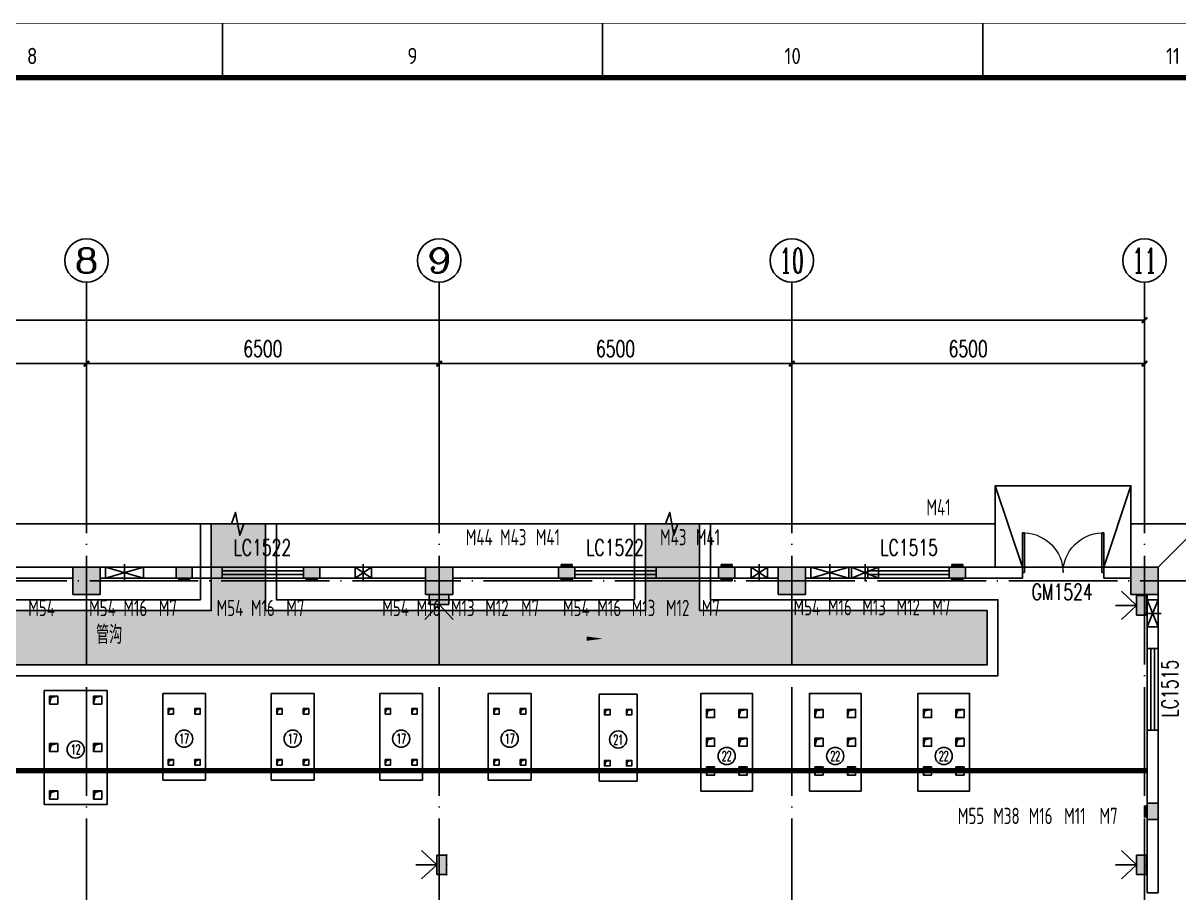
# Model space of a CAD drawing. Extents: x 93518 to 937116, y -359949 to 58022.
# Drawn here: x 737186 to 758489, y -79194 to -63170 of the extents above; entities that cross this region are included whole.
import ezdxf
from ezdxf.enums import TextEntityAlignment as Align

# ---------------------------------------------------------------- set-up
doc = ezdxf.new("R2010")
doc.units = 0
doc.header["$LTSCALE"] = 1000
doc.header["$MEASUREMENT"] = 0
doc.linetypes.add('DIVIDE', pattern=[1.25, 0.5, -0.25, 0, -0.25, 0, -0.25])
doc.linetypes.add('DOTE', pattern=[2.42, 2, -0.2, 0.02, -0.2])
doc.layers.get('0').update_dxf_attribs({"color": 8, "linetype": 'CONTINUOUS'})
doc.layers.get('Defpoints').update_dxf_attribs({"color": 8, "linetype": 'CONTINUOUS'})
for name, color, linetype in [('-人员定位', 6, 'CONTINUOUS'), ('AXIS', 8, 'CONTINUOUS'), ('AXIS_TEXT', 8, 'CONTINUOUS'), ('COLUMN', 8, 'CONTINUOUS'), ('C承台', 8, 'CONTINUOUS'), ('DIM_SYMB', 8, 'CONTINUOUS'), ('DOTE', 8, 'DOTE'), ('D洞口', 8, 'CONTINUOUS'), ('G沟道', 8, 'CONTINUOUS'), ('PUB_HATCH', 8, 'CONTINUOUS'), ('PUB_TEXT', 8, 'CONTINUOUS'), ('STAIR', 8, 'CONTINUOUS'), ('WALL', 8, 'CONTINUOUS'), ('WINDOW', 8, 'CONTINUOUS'), ('WINDOW_TEXT', 8, 'CONTINUOUS'), ('排水', 8, 'CONTINUOUS'), ('设备', 8, 'CONTINUOUS'), ('设备层', 8, 'CONTINUOUS')]:
    doc.layers.add(name, color=color, linetype=linetype)
doc.styles.add('_TCH_AXIS', font='complex.shx', dxfattribs={"bigfont": 'GBCBIG.shx'})
doc.styles.add('_TCH_DIM_T3', font='simplex.shx', dxfattribs={"width": 0.705882, "bigfont": 'gbcbig.shx'})
doc.styles.add('_TCH_WINDOW', font='simplex.shx', dxfattribs={"bigfont": 'gbcbig.shx'})
doc.styles.add('COMPLEX', font='geditxt.shx', dxfattribs={"bigfont": 'hztxt1.shx'})
doc.styles.get("Standard").update_dxf_attribs({"font": 'GBENOR', "bigfont": 'GBCBIG'})
doc.styles.add('TSSD_Rein', font='Tssdeng.shx', dxfattribs={"width": 0.7, "bigfont": 'tssdchn.shx'})
doc.dimstyles.new('_TCH_ARCH&&100', dxfattribs={"dimtxt": 297.5, "dimasz": 100, "dimexe": 250, "dimexo": 300, "dimgap": 126.25, "dimtad": 1, "dimdec": 0, "dimzin": 0, "dimdsep": 46, "dimtxsty": '_TCH_DIM_T3', "dimblk": 'ARCHTICK', "dimcen": 0.09, "dimclrt": 7, "dimazin": 2, "dimtfac": 1, "dimtdec": 0, "dimtix": 1, "dimtmove": 2, "dimatfit": 3, "dimfxl": 0, "dimtolj": 1, "dimtzin": 0, "dimarcsym": 0})

# ---------------------------------------------------------------- blocks, each defined once
blk = doc.blocks.new('GEDI_WK_A1')
at = {"color": 3}
for p, q in [((560.67, 584), (560.67, 594)), ((630.75, 584), (630.75, 594)), ((700.83, 584), (700.83, 594))]:
    blk.add_line(p, q, dxfattribs=at)
for points, const_width in [([(0, 0), (841, 0), (841, 594), (0, 594)], 0.1), ([(25, 10), (831, 10), (831, 584), (25, 584)], 1)]:
    blk.add_lwpolyline(points, close=True, dxfattribs=dict(at, const_width=const_width))
for s, p in [('8', (525.62, 588)), ('9', (595.71, 588)), ('10', (665.79, 588)), ('11', (735.88, 588))]:
    blk.add_text(s, height=3, dxfattribs=at).set_placement(p, align=Align.MIDDLE)
blk = doc.blocks.new('A$C04BF5457')
h = blk.add_hatch()
h.set_pattern_fill('DOTS', color=8, scale=50, style=0)
h.set_pattern_definition([(0, (-247127.87, -30582.82), (39.6875, 79.375), [0, -79.375])])
h.paths.add_polyline_path([(-28350, 34050), (-28350, 32450), (-17400, 32450), (-17400, 31250), (-30550, 31250), (-30550, 34050)])
h.paths.add_polyline_path([(12900, 34050), (12900, 32450), (5900, 32450), (5900, 34050), (4900, 34050), (4900, 32450), (-8450, 32450), (-8450, 34050), (-9450, 34050), (-9450, 31450), (19200, 31450), (19200, 32450), (13900, 32450), (13900, 34050)])
at = {"layer": 'DIM_SYMB'}
for points in [[(4457, 34050), (5272, 34050), (5349, 34260), (5423, 33840), (5497, 34050), (6217, 34050)], [(12457, 34050), (13272, 34050), (13349, 34260), (13423, 33840), (13497, 34050), (14217, 34050)]]:
    blk.add_lwpolyline(points, dxfattribs=at)
at = {"layer": 'G沟道', "color": 8}
for points in [[(-9650, 34050), (-9650, 31250), (19400, 31250), (19400, 32650), (14100, 32650), (14100, 34050)], [(4700, 34050), (4700, 32650), (-8250, 32650), (-8250, 34050)], [(12700, 34050), (12700, 32650), (6100, 32650), (6100, 34050)]]:
    blk.add_lwpolyline(points, dxfattribs=at)
at = {"layer": 'G沟道'}
blk.add_lwpolyline([(12900, 34050), (12900, 32450), (5900, 32450), (5900, 34050), (4900, 34050), (4900, 32450), (-8450, 32450), (-8450, 34050), (-9450, 34050), (-9450, 31450), (19200, 31450), (19200, 32450), (13900, 32450), (13900, 34050), (12900, 34050)], dxfattribs=at)
blk = doc.blocks.new('A$C049D5CE3')
at = {"layer": 'D洞口'}
for points in [[(100, 1505), (250, 1505), (128, 1477), (100, 1355)], [(700, 1505), (850, 1505), (728, 1477), (700, 1355)], [(2100, 1505), (2250, 1505), (2128, 1477), (2100, 1355)], [(2700, 1505), (2850, 1505), (2728, 1477), (2700, 1355)], [(4100, 1505), (4250, 1505), (4128, 1477), (4100, 1355)], [(4700, 1505), (4850, 1505), (4728, 1477), (4700, 1355)], [(100, 975), (250, 975), (128, 947), (100, 825)], [(700, 975), (850, 975), (728, 947), (700, 825)], [(2100, 975), (2250, 975), (2128, 947), (2100, 825)], [(2700, 975), (2850, 975), (2728, 947), (2700, 825)], [(4100, 975), (4250, 975), (4128, 947), (4100, 825)], [(4700, 975), (4850, 975), (4728, 947), (4700, 825)], [(100, 445), (250, 445), (128, 417), (100, 295)], [(700, 445), (850, 445), (728, 417), (700, 295)], [(2100, 445), (2250, 445), (2128, 417), (2100, 295)], [(2700, 445), (2850, 445), (2728, 417), (2700, 295)], [(4100, 445), (4250, 445), (4128, 417), (4100, 295)], [(4700, 445), (4850, 445), (4728, 417), (4700, 295)]]:
    blk.add_hatch(color=8, dxfattribs=at).paths.add_polyline_path(points)
at = {"layer": 'C承台', "color": 8}
for points in [[(0, 0), (950, 0), (950, 1800), (0, 1800)], [(2000, 0), (2950, 0), (2950, 1800), (2000, 1800)], [(4000, 0), (4950, 0), (4950, 1800), (4000, 1800)]]:
    blk.add_lwpolyline(points, close=True, dxfattribs=at)
at = {"layer": 'D洞口', "color": 8}
for points in [[(100, 1355), (250, 1355), (250, 1505), (100, 1505)], [(100, 1505), (250, 1505), (128, 1477), (100, 1355)], [(700, 1355), (850, 1355), (850, 1505), (700, 1505)], [(700, 1505), (850, 1505), (728, 1477), (700, 1355)], [(2100, 1355), (2250, 1355), (2250, 1505), (2100, 1505)], [(2100, 1505), (2250, 1505), (2128, 1477), (2100, 1355)], [(2700, 1355), (2850, 1355), (2850, 1505), (2700, 1505)], [(2700, 1505), (2850, 1505), (2728, 1477), (2700, 1355)], [(4100, 1355), (4250, 1355), (4250, 1505), (4100, 1505)], [(4100, 1505), (4250, 1505), (4128, 1477), (4100, 1355)], [(4700, 1355), (4850, 1355), (4850, 1505), (4700, 1505)], [(4700, 1505), (4850, 1505), (4728, 1477), (4700, 1355)], [(100, 825), (250, 825), (250, 975), (100, 975)], [(100, 975), (250, 975), (128, 947), (100, 825)], [(700, 825), (850, 825), (850, 975), (700, 975)], [(700, 975), (850, 975), (728, 947), (700, 825)], [(2100, 825), (2250, 825), (2250, 975), (2100, 975)], [(2100, 975), (2250, 975), (2128, 947), (2100, 825)], [(2700, 825), (2850, 825), (2850, 975), (2700, 975)], [(2700, 975), (2850, 975), (2728, 947), (2700, 825)], [(4100, 825), (4250, 825), (4250, 975), (4100, 975)], [(4100, 975), (4250, 975), (4128, 947), (4100, 825)], [(4700, 825), (4850, 825), (4850, 975), (4700, 975)], [(4700, 975), (4850, 975), (4728, 947), (4700, 825)], [(100, 295), (250, 295), (250, 445), (100, 445)], [(100, 445), (250, 445), (128, 417), (100, 295)], [(700, 295), (850, 295), (850, 445), (700, 445)], [(700, 445), (850, 445), (728, 417), (700, 295)], [(2100, 295), (2250, 295), (2250, 445), (2100, 445)], [(2100, 445), (2250, 445), (2128, 417), (2100, 295)], [(2700, 295), (2850, 295), (2850, 445), (2700, 445)], [(2700, 445), (2850, 445), (2728, 417), (2700, 295)], [(4100, 295), (4250, 295), (4250, 445), (4100, 445)], [(4100, 445), (4250, 445), (4128, 417), (4100, 295)], [(4700, 295), (4850, 295), (4850, 445), (4700, 445)], [(4700, 445), (4850, 445), (4728, 417), (4700, 295)]]:
    blk.add_lwpolyline(points, close=True, dxfattribs=at)
at = {"layer": 'PUB_TEXT', "color": 8}
for centre in [(475, 646), (2475, 646), (4475, 646)]:
    blk.add_circle(centre, 158, dxfattribs=at)
at = {"layer": 'PUB_TEXT', "color": 8, "style": '_TCH_AXIS', "width": 0.617647}
for p, p2 in [((386, 557), (564, 557)), ((2386, 557), (2564, 557)), ((4386, 557), (4564, 557))]:
    blk.add_text('22', height=178.2, dxfattribs=at).set_placement(p, p2, align=Align.FIT)
blk = doc.blocks.new('A$C0C59512B')
at = {"layer": 'D洞口'}
for points in [[(100, 1320), (200, 1320), (120, 1300), (100, 1220)], [(590, 1320), (690, 1320), (610, 1300), (590, 1220)], [(2100, 1320), (2200, 1320), (2120, 1300), (2100, 1220)], [(2590, 1320), (2690, 1320), (2610, 1300), (2590, 1220)], [(4100, 1320), (4200, 1320), (4120, 1300), (4100, 1220)], [(4590, 1320), (4690, 1320), (4610, 1300), (4590, 1220)], [(6100, 1320), (6200, 1320), (6120, 1300), (6100, 1220)], [(6590, 1320), (6690, 1320), (6610, 1300), (6590, 1220)], [(100, 380), (200, 380), (120, 360), (100, 280)], [(590, 380), (690, 380), (610, 360), (590, 280)], [(2100, 380), (2200, 380), (2120, 360), (2100, 280)], [(2590, 380), (2690, 380), (2610, 360), (2590, 280)], [(4100, 380), (4200, 380), (4120, 360), (4100, 280)], [(4590, 380), (4690, 380), (4610, 360), (4590, 280)], [(6100, 380), (6200, 380), (6120, 360), (6100, 280)], [(6590, 380), (6690, 380), (6610, 360), (6590, 280)]]:
    blk.add_hatch(color=8, dxfattribs=at).paths.add_polyline_path(points)
at = {"layer": 'C承台', "color": 8}
for p, q in [((0, 0), (0, 1600)), ((0, 1600), (790, 1600)), ((790, 0), (790, 1600)), ((2000, 0), (2000, 1600)), ((2000, 1600), (2790, 1600)), ((2790, 0), (2790, 1600)), ((4000, 0), (4000, 1600)), ((4000, 1600), (4790, 1600)), ((4790, 0), (4790, 1600)), ((6000, 0), (6000, 1600)), ((6000, 1600), (6790, 1600)), ((6790, 0), (6790, 1600)), ((2000, 0), (2790, 0)), ((4000, 0), (4790, 0)), ((6000, 0), (6790, 0)), ((0, 0), (790, 0))]:
    blk.add_line(p, q, dxfattribs=at)
at = {"layer": 'D洞口', "color": 8}
for points in [[(100, 1220), (200, 1220), (200, 1320), (100, 1320)], [(100, 1320), (200, 1320), (120, 1300), (100, 1220)], [(590, 1220), (690, 1220), (690, 1320), (590, 1320)], [(590, 1320), (690, 1320), (610, 1300), (590, 1220)], [(2100, 1220), (2200, 1220), (2200, 1320), (2100, 1320)], [(2100, 1320), (2200, 1320), (2120, 1300), (2100, 1220)], [(2590, 1220), (2690, 1220), (2690, 1320), (2590, 1320)], [(2590, 1320), (2690, 1320), (2610, 1300), (2590, 1220)], [(4100, 1220), (4200, 1220), (4200, 1320), (4100, 1320)], [(4100, 1320), (4200, 1320), (4120, 1300), (4100, 1220)], [(4590, 1220), (4690, 1220), (4690, 1320), (4590, 1320)], [(4590, 1320), (4690, 1320), (4610, 1300), (4590, 1220)], [(6100, 1220), (6200, 1220), (6200, 1320), (6100, 1320)], [(6100, 1320), (6200, 1320), (6120, 1300), (6100, 1220)], [(6590, 1220), (6690, 1220), (6690, 1320), (6590, 1320)], [(6590, 1320), (6690, 1320), (6610, 1300), (6590, 1220)], [(100, 280), (200, 280), (200, 380), (100, 380)], [(100, 380), (200, 380), (120, 360), (100, 280)], [(590, 280), (690, 280), (690, 380), (590, 380)], [(590, 380), (690, 380), (610, 360), (590, 280)], [(2100, 280), (2200, 280), (2200, 380), (2100, 380)], [(2100, 380), (2200, 380), (2120, 360), (2100, 280)], [(2590, 280), (2690, 280), (2690, 380), (2590, 380)], [(2590, 380), (2690, 380), (2610, 360), (2590, 280)], [(4100, 280), (4200, 280), (4200, 380), (4100, 380)], [(4100, 380), (4200, 380), (4120, 360), (4100, 280)], [(4590, 280), (4690, 280), (4690, 380), (4590, 380)], [(4590, 380), (4690, 380), (4610, 360), (4590, 280)], [(6100, 280), (6200, 280), (6200, 380), (6100, 380)], [(6100, 380), (6200, 380), (6120, 360), (6100, 280)], [(6590, 280), (6690, 280), (6690, 380), (6590, 380)], [(6590, 380), (6690, 380), (6610, 360), (6590, 280)]]:
    blk.add_lwpolyline(points, close=True, dxfattribs=at)
at = {"layer": 'PUB_TEXT', "color": 8}
for centre in [(395, 765), (2395, 765), (4395, 765), (6395, 765)]:
    blk.add_circle(centre, 158, dxfattribs=at)
at = {"layer": 'PUB_TEXT', "color": 8, "style": '_TCH_AXIS', "width": 0.724138}
for p, p2 in [((306, 676), (484, 676)), ((2306, 676), (2484, 676)), ((4306, 676), (4484, 676)), ((6306, 676), (6484, 676))]:
    blk.add_text('17', height=178.2, dxfattribs=at).set_placement(p, p2, align=Align.FIT)
blk = doc.blocks.new('A$C78382CE9')
at = {"layer": 'D洞口'}
for points in [[(100, 1320), (200, 1320), (120, 1300), (100, 1220)], [(500, 1320), (600, 1320), (520, 1300), (500, 1220)], [(100, 380), (200, 380), (120, 360), (100, 280)], [(500, 380), (600, 380), (520, 360), (500, 280)]]:
    blk.add_hatch(color=8, dxfattribs=at).paths.add_polyline_path(points)
at = {"layer": 'C承台', "color": 8}
for p, q in [((0, 0), (0, 1600)), ((0, 1600), (700, 1600)), ((700, 0), (700, 1600)), ((0, 0), (700, 0))]:
    blk.add_line(p, q, dxfattribs=at)
at = {"layer": 'D洞口', "color": 8}
for points in [[(100, 1220), (200, 1220), (200, 1320), (100, 1320)], [(100, 1320), (200, 1320), (120, 1300), (100, 1220)], [(500, 1220), (600, 1220), (600, 1320), (500, 1320)], [(500, 1320), (600, 1320), (520, 1300), (500, 1220)], [(100, 280), (200, 280), (200, 380), (100, 380)], [(100, 380), (200, 380), (120, 360), (100, 280)], [(500, 280), (600, 280), (600, 380), (500, 380)], [(500, 380), (600, 380), (520, 360), (500, 280)]]:
    blk.add_lwpolyline(points, close=True, dxfattribs=at)
at = {"layer": 'PUB_TEXT', "color": 8}
blk.add_circle((350, 765), 158, dxfattribs=at)
at = {"layer": 'PUB_TEXT', "color": 8, "style": '_TCH_AXIS', "width": 0.724138}
blk.add_text('21', height=178.2, dxfattribs=at).set_placement((261, 676), (439, 676), align=Align.FIT)
blk = doc.blocks.new('A$C5CA91DF6')
at = {"layer": 'D洞口'}
for points in [[(100, 2000), (250, 2000), (128, 1972), (100, 1850)], [(910, 2000), (1060, 2000), (938, 1972), (910, 1850)], [(2100, 2000), (2250, 2000), (2128, 1972), (2100, 1850)], [(2910, 2000), (3060, 2000), (2938, 1972), (2910, 1850)], [(4100, 2000), (4250, 2000), (4128, 1972), (4100, 1850)], [(4910, 2000), (5060, 2000), (4938, 1972), (4910, 1850)], [(6100, 2000), (6250, 2000), (6128, 1972), (6100, 1850)], [(6910, 2000), (7060, 2000), (6938, 1972), (6910, 1850)], [(100, 1125), (250, 1125), (128, 1097), (100, 975)], [(910, 1125), (1060, 1125), (938, 1097), (910, 975)], [(2100, 1125), (2250, 1125), (2128, 1097), (2100, 975)], [(2910, 1125), (3060, 1125), (2938, 1097), (2910, 975)], [(4100, 1125), (4250, 1125), (4128, 1097), (4100, 975)], [(4910, 1125), (5060, 1125), (4938, 1097), (4910, 975)], [(6100, 1125), (6250, 1125), (6128, 1097), (6100, 975)], [(6910, 1125), (7060, 1125), (6938, 1097), (6910, 975)], [(100, 250), (250, 250), (128, 222), (100, 100)], [(910, 250), (1060, 250), (938, 222), (910, 100)], [(2100, 250), (2250, 250), (2128, 222), (2100, 100)], [(2910, 250), (3060, 250), (2938, 222), (2910, 100)], [(4100, 250), (4250, 250), (4128, 222), (4100, 100)], [(4910, 250), (5060, 250), (4938, 222), (4910, 100)], [(6100, 250), (6250, 250), (6128, 222), (6100, 100)], [(6910, 250), (7060, 250), (6938, 222), (6910, 100)]]:
    blk.add_hatch(color=8, dxfattribs=at).paths.add_polyline_path(points)
at = {"layer": 'C承台', "color": 8}
for points in [[(0, 0), (1160, 0), (1160, 2100), (0, 2100)], [(2000, 0), (3160, 0), (3160, 2100), (2000, 2100)], [(4000, 0), (5160, 0), (5160, 2100), (4000, 2100)], [(6000, 0), (7160, 0), (7160, 2100), (6000, 2100)]]:
    blk.add_lwpolyline(points, close=True, dxfattribs=at)
at = {"layer": 'D洞口', "color": 8}
for points in [[(100, 1850), (250, 1850), (250, 2000), (100, 2000)], [(100, 2000), (250, 2000), (128, 1972), (100, 1850)], [(910, 1850), (1060, 1850), (1060, 2000), (910, 2000)], [(910, 2000), (1060, 2000), (938, 1972), (910, 1850)], [(2100, 1850), (2250, 1850), (2250, 2000), (2100, 2000)], [(2100, 2000), (2250, 2000), (2128, 1972), (2100, 1850)], [(2910, 1850), (3060, 1850), (3060, 2000), (2910, 2000)], [(2910, 2000), (3060, 2000), (2938, 1972), (2910, 1850)], [(4100, 1850), (4250, 1850), (4250, 2000), (4100, 2000)], [(4100, 2000), (4250, 2000), (4128, 1972), (4100, 1850)], [(4910, 1850), (5060, 1850), (5060, 2000), (4910, 2000)], [(4910, 2000), (5060, 2000), (4938, 1972), (4910, 1850)], [(6100, 1850), (6250, 1850), (6250, 2000), (6100, 2000)], [(6100, 2000), (6250, 2000), (6128, 1972), (6100, 1850)], [(6910, 1850), (7060, 1850), (7060, 2000), (6910, 2000)], [(6910, 2000), (7060, 2000), (6938, 1972), (6910, 1850)], [(100, 975), (250, 975), (250, 1125), (100, 1125)], [(100, 1125), (250, 1125), (128, 1097), (100, 975)], [(910, 975), (1060, 975), (1060, 1125), (910, 1125)], [(910, 1125), (1060, 1125), (938, 1097), (910, 975)], [(2100, 975), (2250, 975), (2250, 1125), (2100, 1125)], [(2100, 1125), (2250, 1125), (2128, 1097), (2100, 975)], [(2910, 975), (3060, 975), (3060, 1125), (2910, 1125)], [(2910, 1125), (3060, 1125), (2938, 1097), (2910, 975)], [(4100, 975), (4250, 975), (4250, 1125), (4100, 1125)], [(4100, 1125), (4250, 1125), (4128, 1097), (4100, 975)], [(4910, 975), (5060, 975), (5060, 1125), (4910, 1125)], [(4910, 1125), (5060, 1125), (4938, 1097), (4910, 975)], [(6100, 975), (6250, 975), (6250, 1125), (6100, 1125)], [(6100, 1125), (6250, 1125), (6128, 1097), (6100, 975)], [(6910, 975), (7060, 975), (7060, 1125), (6910, 1125)], [(6910, 1125), (7060, 1125), (6938, 1097), (6910, 975)], [(100, 100), (250, 100), (250, 250), (100, 250)], [(100, 250), (250, 250), (128, 222), (100, 100)], [(910, 100), (1060, 100), (1060, 250), (910, 250)], [(910, 250), (1060, 250), (938, 222), (910, 100)], [(2100, 100), (2250, 100), (2250, 250), (2100, 250)], [(2100, 250), (2250, 250), (2128, 222), (2100, 100)], [(2910, 100), (3060, 100), (3060, 250), (2910, 250)], [(2910, 250), (3060, 250), (2938, 222), (2910, 100)], [(4100, 100), (4250, 100), (4250, 250), (4100, 250)], [(4100, 250), (4250, 250), (4128, 222), (4100, 100)], [(4910, 100), (5060, 100), (5060, 250), (4910, 250)], [(4910, 250), (5060, 250), (4938, 222), (4910, 100)], [(6100, 100), (6250, 100), (6250, 250), (6100, 250)], [(6100, 250), (6250, 250), (6128, 222), (6100, 100)], [(6910, 100), (7060, 100), (7060, 250), (6910, 250)], [(6910, 250), (7060, 250), (6938, 222), (6910, 100)]]:
    blk.add_lwpolyline(points, close=True, dxfattribs=at)
at = {"layer": 'PUB_TEXT', "color": 8}
for centre in [(580, 1015), (2580, 1015), (4580, 1015), (6580, 1015)]:
    blk.add_circle(centre, 158, dxfattribs=at)
at = {"layer": 'PUB_TEXT', "color": 8, "style": '_TCH_AXIS', "width": 0.724138}
for p, p2 in [((491, 926), (669, 926)), ((2491, 926), (2669, 926)), ((4491, 926), (4669, 926)), ((6491, 926), (6669, 926))]:
    blk.add_text('12', height=178.2, dxfattribs=at).set_placement(p, p2, align=Align.FIT)
blk = doc.blocks.new('_ArchTick')
at = {"color": 0, "linetype": 'ByBlock', "const_width": 0.4}
blk.add_lwpolyline([(-0.5, -0.5), (0.5, 0.5)], dxfattribs=at)
blk = doc.blocks.new('*D817')
at = {"layer": 'AXIS', "color": 0, "lineweight": -2, "transparency": 16777216}
for p, q in [((731855, -72144), (731855, -69194)), ((738355, -72144), (738355, -69194)), ((731855, -69444), (738355, -69444))]:
    blk.add_line(p, q, dxfattribs=at)
at = {"layer": 'Defpoints', "color": 0, "transparency": 16777216}
for p in [(738355, -69444), (731855, -72444), (738355, -72444)]:
    blk.add_point(p, dxfattribs=at)
at = {"layer": 'AXIS', "color": 0, "lineweight": -2, "transparency": 16777216, "xscale": 100, "yscale": 100, "zscale": 100, "rotation": 180}
blk.add_blockref('_ArchTick', (731855, -69444), dxfattribs=at)
at = {"layer": 'AXIS', "color": 0, "lineweight": -2, "transparency": 16777216, "xscale": 100, "yscale": 100, "zscale": 100}
blk.add_blockref('_ArchTick', (738355, -69444), dxfattribs=at)
at = {"layer": 'AXIS', "color": 7, "transparency": 16777216, "insert": (735105, -69169), "char_height": 297.5, "attachment_point": 5, "style": '_TCH_DIM_T3'}
blk.add_mtext('\\A1;6500', dxfattribs=at)
blk = doc.blocks.new('*D818')
at = {"layer": 'AXIS', "color": 0, "lineweight": -2, "transparency": 16777216}
for p, q in [((738355, -72144), (738355, -69194)), ((744855, -72144), (744855, -69194)), ((738355, -69444), (744855, -69444))]:
    blk.add_line(p, q, dxfattribs=at)
at = {"layer": 'Defpoints', "color": 0, "transparency": 16777216}
for p in [(744855, -69444), (738355, -72444), (744855, -72444)]:
    blk.add_point(p, dxfattribs=at)
at = {"layer": 'AXIS', "color": 0, "lineweight": -2, "transparency": 16777216, "xscale": 100, "yscale": 100, "zscale": 100, "rotation": 180}
blk.add_blockref('_ArchTick', (738355, -69444), dxfattribs=at)
at = {"layer": 'AXIS', "color": 0, "lineweight": -2, "transparency": 16777216, "xscale": 100, "yscale": 100, "zscale": 100}
blk.add_blockref('_ArchTick', (744855, -69444), dxfattribs=at)
at = {"layer": 'AXIS', "color": 7, "transparency": 16777216, "insert": (741605, -69169), "char_height": 297.5, "attachment_point": 5, "style": '_TCH_DIM_T3'}
blk.add_mtext('\\A1;6500', dxfattribs=at)
blk = doc.blocks.new('*D819')
at = {"layer": 'AXIS', "color": 0, "lineweight": -2, "transparency": 16777216}
for p, q in [((744855, -72144), (744855, -69194)), ((751355, -72144), (751355, -69194)), ((744855, -69444), (751355, -69444))]:
    blk.add_line(p, q, dxfattribs=at)
at = {"layer": 'Defpoints', "color": 0, "transparency": 16777216}
for p in [(751355, -69444), (744855, -72444), (751355, -72444)]:
    blk.add_point(p, dxfattribs=at)
at = {"layer": 'AXIS', "color": 0, "lineweight": -2, "transparency": 16777216, "xscale": 100, "yscale": 100, "zscale": 100, "rotation": 180}
blk.add_blockref('_ArchTick', (744855, -69444), dxfattribs=at)
at = {"layer": 'AXIS', "color": 0, "lineweight": -2, "transparency": 16777216, "xscale": 100, "yscale": 100, "zscale": 100}
blk.add_blockref('_ArchTick', (751355, -69444), dxfattribs=at)
at = {"layer": 'AXIS', "color": 7, "transparency": 16777216, "insert": (748105, -69169), "char_height": 297.5, "attachment_point": 5, "style": '_TCH_DIM_T3'}
blk.add_mtext('\\A1;6500', dxfattribs=at)
blk = doc.blocks.new('*D820')
at = {"layer": 'AXIS', "color": 0, "lineweight": -2, "transparency": 16777216}
for p, q in [((751355, -72144), (751355, -69194)), ((757855, -72144), (757855, -69194)), ((751355, -69444), (757855, -69444))]:
    blk.add_line(p, q, dxfattribs=at)
at = {"layer": 'Defpoints', "color": 0, "transparency": 16777216}
for p in [(757855, -69444), (751355, -72444), (757855, -72444)]:
    blk.add_point(p, dxfattribs=at)
at = {"layer": 'AXIS', "color": 0, "lineweight": -2, "transparency": 16777216, "xscale": 100, "yscale": 100, "zscale": 100, "rotation": 180}
blk.add_blockref('_ArchTick', (751355, -69444), dxfattribs=at)
at = {"layer": 'AXIS', "color": 0, "lineweight": -2, "transparency": 16777216, "xscale": 100, "yscale": 100, "zscale": 100}
blk.add_blockref('_ArchTick', (757855, -69444), dxfattribs=at)
at = {"layer": 'AXIS', "color": 7, "transparency": 16777216, "insert": (754605, -69169), "char_height": 297.5, "attachment_point": 5, "style": '_TCH_DIM_T3'}
blk.add_mtext('\\A1;6500', dxfattribs=at)
blk = doc.blocks.new('*D821')
at = {"layer": 'AXIS', "color": 0, "lineweight": -2, "transparency": 16777216}
for p, q in [((695855, -72144), (695855, -68394)), ((757855, -72144), (757855, -68394)), ((695855, -68644), (757855, -68644))]:
    blk.add_line(p, q, dxfattribs=at)
at = {"layer": 'Defpoints', "color": 0, "transparency": 16777216}
for p in [(757855, -68644), (695855, -72444), (757855, -72444)]:
    blk.add_point(p, dxfattribs=at)
at = {"layer": 'AXIS', "color": 0, "lineweight": -2, "transparency": 16777216, "xscale": 100, "yscale": 100, "zscale": 100, "rotation": 180}
blk.add_blockref('_ArchTick', (695855, -68644), dxfattribs=at)
at = {"layer": 'AXIS', "color": 0, "lineweight": -2, "transparency": 16777216, "xscale": 100, "yscale": 100, "zscale": 100}
blk.add_blockref('_ArchTick', (757855, -68644), dxfattribs=at)
at = {"layer": 'AXIS', "color": 7, "transparency": 16777216, "insert": (726855, -68369), "char_height": 297.5, "attachment_point": 5, "style": '_TCH_DIM_T3'}
blk.add_mtext('\\A1;62000', dxfattribs=at)
blk = doc.blocks.new('_AXISO')
blk.add_circle((0, 0), 0.5)
at = {"layer": 'AXIS_TEXT', "style": 'COMPLEX', "width": 1.041667}
blk.add_attdef('A', text='', height=0.56, dxfattribs=at).set_placement((-0.25, -0.28), (0.25, -0.28), align=Align.FIT)
blk = doc.blocks.new('_FZH')
blk.add_lwpolyline([(-0.5, -0.5), (0.5, -0.5), (0.5, 0.5), (-0.5, 0.5)], close=True)
at = {"layer": 'PUB_HATCH'}
blk.add_solid([(-0.5, -0.5), (0.5, -0.5), (-0.5, 0.5), (0.5, 0.5)], dxfattribs=at)
blk = doc.blocks.new('$DorLib2D$00000002')
for p, q in [((-0.5, 0), (-0.5, 0.4875)), ((-0.475, 0.4875), (-0.5, 0.4875)), ((-0.475, 0), (-0.475, 0.4875)), ((0.475, 0), (0.475, 0.4875)), ((0.475, 0.4875), (0.5, 0.4875)), ((0.5, 0), (0.5, 0.4875)), ((-0.5, 0), (-0.475, 0)), ((0.5, 0), (0.475, 0))]:
    blk.add_line(p, q)
at = {"lineweight": 13}
for centre, start, end in [((-0.4875, 0), 0, 88.53072), ((0.4875, 0), 91.46928, 180)]:
    blk.add_arc(centre, 0.4875, start, end, dxfattribs=at)
blk = doc.blocks.new('$TCHSYS$WIN2D')
for p, q in [((-0.5, 0.5), (0.5, 0.5)), ((-0.5, 0.5), (-0.5, -0.5)), ((0.5, 0.5), (0.5, -0.5)), ((0.5, 0.167), (-0.5, 0.167)), ((0.5, -0.167), (-0.5, -0.167)), ((-0.5, -0.5), (0.5, -0.5))]:
    blk.add_line(p, q)
blk = doc.blocks.new('定位基站')
at = {"layer": '-人员定位', "ltscale": 0.01}
h = blk.add_hatch(color=256, dxfattribs=at)
h.dxf.hatch_style = 1
h.paths.add_polyline_path([(406524, 477798), (406524, 477617), (406162, 477617), (406162, 477798)])
at = {"layer": '-人员定位', "color": 6}
for p, q in [((406343, 477798), (406082, 478077)), ((406343, 477798), (406343, 478186)), ((406343, 477798), (406604, 478077)), ((406343, 477995), (406343, 477995)), ((406162, 477798), (406524, 477798)), ((406162, 477617), (406162, 477798)), ((406524, 477617), (406162, 477617)), ((406524, 477798), (406524, 477617))]:
    blk.add_line(p, q, dxfattribs=at)
for p in [(406162, 477617), (406343, 477798), (406343, 477617), (406524, 477617)]:
    blk.add_point(p, dxfattribs=at)

msp = doc.modelspace()

# ---------------------------------------------------------------- hatches: boundary and pattern name
for points in [[(747105, -73144.5), (747105, -73194.5), (747305, -73194.5), (747305, -73144.5)], [(750054.6, -73144.5), (750054.6, -73194.5), (750254.6, -73194.5), (750254.6, -73144.5)], [(754304.6, -73144.5), (754304.6, -73194.5), (754504.6, -73194.5), (754504.6, -73144.5)], [(740254.6, -73444.5), (740254.6, -73394.5), (740054.6, -73394.5), (740054.6, -73444.5)], [(742605, -73444.5), (742605, -73394.5), (742405, -73394.5), (742405, -73444.5)], [(747305, -73444.5), (747305, -73394.5), (747105, -73394.5), (747105, -73444.5)], [(750254.6, -73444.5), (750254.6, -73394.5), (750054.6, -73394.5), (750054.6, -73444.5)], [(754504.6, -73444.5), (754504.6, -73394.5), (754304.6, -73394.5), (754304.6, -73444.5)], [(757854.6, -77794.5), (757904.6, -77794.5), (757904.6, -77594.5), (757854.6, -77594.5)]]:
    msp.add_hatch(color=256).paths.add_polyline_path(points)

# ---------------------------------------------------------------- linework, layer by layer
for p, q in [((738704.8, -73394.5), (739404.4, -73194.5)), ((739404.4, -73394.5), (738704.8, -73194.5)), ((739054.6, -73449.4), (739054.6, -73139.6)), ((743304.8, -73394.5), (743604.4, -73194.5)), ((743604.4, -73394.5), (743304.8, -73194.5)), ((743454.6, -73449.4), (743454.6, -73139.6)), ((750604.8, -73394.5), (750904.4, -73194.5)), ((750904.4, -73394.5), (750604.8, -73194.5)), ((750754.6, -73449.4), (750754.6, -73139.6)), ((751704.8, -73394.5), (752404.4, -73194.5)), ((752404.4, -73394.5), (751704.8, -73194.5)), ((752054.6, -73449.4), (752054.6, -73139.6)), ((752454.8, -73394.5), (752954.4, -73194.5)), ((752954.4, -73394.5), (752454.8, -73194.5)), ((752704.6, -73449.4), (752704.6, -73139.6)), ((757904.6, -73794.7), (758104.6, -74294.3)), ((757904.6, -74294.3), (758104.6, -73794.7)), ((757849.8, -74044.5), (758159.5, -74044.5))]:
    msp.add_line(p, q)
for points in [[(738704.8, -73194.5), (739404.4, -73194.5), (739404.4, -73394.5), (738704.8, -73394.5), (738704.8, -73194.5)], [(743304.8, -73194.5), (743604.4, -73194.5), (743604.4, -73394.5), (743304.8, -73394.5), (743304.8, -73194.5)], [(747105, -73194.5), (747105, -73144.5), (747305, -73144.5), (747305, -73194.5), (747105, -73194.5)], [(750054.6, -73194.5), (750054.6, -73144.5), (750254.6, -73144.5), (750254.6, -73194.5), (750054.6, -73194.5)], [(750604.8, -73194.5), (750904.4, -73194.5), (750904.4, -73394.5), (750604.8, -73394.5), (750604.8, -73194.5)], [(751704.8, -73194.5), (752404.4, -73194.5), (752404.4, -73394.5), (751704.8, -73394.5), (751704.8, -73194.5)], [(752454.8, -73194.5), (752954.4, -73194.5), (752954.4, -73394.5), (752454.8, -73394.5), (752454.8, -73194.5)], [(754304.6, -73194.5), (754304.6, -73144.5), (754504.6, -73144.5), (754504.6, -73194.5), (754304.6, -73194.5)], [(740254.6, -73394.5), (740254.6, -73444.5), (740054.6, -73444.5), (740054.6, -73394.5), (740254.6, -73394.5)], [(742605, -73394.5), (742605, -73444.5), (742405, -73444.5), (742405, -73394.5), (742605, -73394.5)], [(747105, -73394.5), (747105, -73444.5), (747305, -73444.5), (747305, -73394.5), (747105, -73394.5)], [(750054.6, -73394.5), (750054.6, -73444.5), (750254.6, -73444.5), (750254.6, -73394.5), (750054.6, -73394.5)], [(754304.6, -73394.5), (754304.6, -73444.5), (754504.6, -73444.5), (754504.6, -73394.5), (754304.6, -73394.5)], [(758104.6, -73794.7), (758104.6, -74294.3), (757904.6, -74294.3), (757904.6, -73794.7), (758104.6, -73794.7)], [(757904.6, -77794.5), (757854.6, -77794.5), (757854.6, -77594.5), (757904.6, -77594.5), (757904.6, -77794.5)]]:
    msp.add_lwpolyline(points)
at = {"layer": 'AXIS'}
for p, q in [((738354.6, -72444.5), (738354.6, -67944.5)), ((744854.6, -72444.5), (744854.6, -67944.5)), ((751354.6, -72444.5), (751354.6, -67944.5)), ((757854.6, -72444.5), (757854.6, -67944.5))]:
    msp.add_line(p, q, dxfattribs=at)
at = {"layer": 'DIM_SYMB'}
msp.add_lwpolyline([(746669.4, -74510.6, 0, 0, 0), (747871.1, -74510.6, 0, 80, 0), (747571.1, -74510.6, 0, 0, 0)], format="xyseb", dxfattribs=at)
at = {"layer": 'DOTE'}
for p, q in [((738354.6, -106444.5), (738354.6, -72444.5)), ((744854.6, -106444.5), (744854.6, -72444.5)), ((751354.6, -106444.5), (751354.6, -72444.5)), ((757854.6, -106444.5), (757854.6, -72444.5)), ((694854.6, -73444.5), (758854.6, -73444.5))]:
    msp.add_line(p, q, dxfattribs=at)
at = {"layer": 'STAIR', "color": 2}
for p, q in [((755104.6, -71694.5), (755604.6, -73194.5)), ((757604.6, -71694.5), (757104.6, -73194.5))]:
    msp.add_line(p, q, dxfattribs=at)
msp.add_lwpolyline([(757604.6, -73194.5), (757604.6, -71694.5), (755104.6, -71694.5), (755104.6, -73194.5)], dxfattribs=at)
at = {"layer": 'WALL'}
for p, q in [((738104.6, -73194.5), (736155, -73194.5)), ((740004.6, -73194.5), (738604.6, -73194.5)), ((740855, -73194.5), (740304.6, -73194.5)), ((740855, -73394.5), (740855, -73194.5)), ((744604.6, -73194.5), (742655, -73194.5)), ((747055, -73194.5), (745104.6, -73194.5)), ((750004.6, -73194.5), (748855, -73194.5)), ((748855, -73194.5), (748855, -73394.5)), ((751104.6, -73194.5), (750304.6, -73194.5)), ((752754.6, -73194.5), (751604.6, -73194.5)), ((752754.6, -73394.5), (752754.6, -73194.5)), ((755604.6, -73194.5), (754554.6, -73194.5)), ((755604.6, -73394.5), (755604.6, -73194.5)), ((757604.6, -73194.5), (757104.6, -73194.5)), ((757104.6, -73194.5), (757104.6, -73394.5)), ((738104.6, -73394.5), (736155, -73394.5)), ((740004.6, -73394.5), (738604.6, -73394.5)), ((740304.6, -73394.5), (740855, -73394.5)), ((744604.6, -73394.5), (742655, -73394.5)), ((747055, -73394.5), (745104.6, -73394.5)), ((748855, -73394.5), (750004.6, -73394.5)), ((751104.6, -73394.5), (750304.6, -73394.5)), ((751604.6, -73394.5), (752754.6, -73394.5)), ((754554.6, -73394.5), (755604.6, -73394.5)), ((757104.6, -73394.5), (757604.6, -73394.5)), ((757904.6, -73694.5), (757904.6, -74694.5)), ((758104.6, -74694.5), (758104.6, -73694.5)), ((757904.6, -74694.5), (758104.6, -74694.5)), ((758104.6, -76194.5), (757904.6, -76194.5)), ((757904.6, -76194.5), (757904.6, -77544.5)), ((758104.6, -77544.5), (758104.6, -76194.5)), ((757904.6, -77844.5), (757904.6, -79194.5)), ((758104.6, -79194.5), (758104.6, -77844.5)), ((757904.6, -79194.5), (758104.6, -79194.5))]:
    msp.add_line(p, q, dxfattribs=at)
at = {"layer": 'WINDOW'}
msp.add_line((757104.6, -73194.5), (755604.6, -73194.5), dxfattribs=at)
at = {"layer": '排水'}
msp.add_line((758104.6, -73194.5), (758904.6, -72394.5), dxfattribs=at)
for points in [[(755104.6, -72394.5), (731604.6, -72394.5)], [(758904.6, -72394.5), (757604.6, -72394.5)]]:
    msp.add_lwpolyline(points, dxfattribs=at)
at = {"layer": '设备', "linetype": 'DIVIDE', "const_width": 100}
msp.add_lwpolyline([(725355, -76944.5), (757904.6, -76944.5)], dxfattribs=at)

# ---------------------------------------------------------------- block references
at = {"layer": '-人员定位'}
for p, rotation in [((1151196.1, 403919.3), 180), ((1235508.1, -480242.4), 89.99999999999999), ((1222607.8, -485020.7), 89.99999999999999), ((1235508.1, -485020.7), 89.99999999999999)]:
    msp.add_blockref('定位基站', p, dxfattribs=dict(at, rotation=rotation))
at = {"xscale": 100, "yscale": 100, "zscale": 100}
msp.add_blockref('GEDI_WK_A1', (684791.4, -122574.9), dxfattribs=at)
at = {"layer": 'AXIS'}
ref = msp.add_blockref('_AXISO', (738354.6, -67544.5), dxfattribs=dict(at, xscale=800, yscale=800, zscale=800))
ref.add_attrib('A', '8', dxfattribs={"layer": 'AXIS_TEXT', "height": 452.5, "style": '_TCH_AXIS', "width": 1.5}).set_placement((738128.4, -67770.8), (738580.9, -67770.8), align=Align.FIT)
ref = msp.add_blockref('_AXISO', (744854.6, -67544.5), dxfattribs=dict(at, xscale=800, yscale=800, zscale=800))
ref.add_attrib('A', '9', dxfattribs={"layer": 'AXIS_TEXT', "height": 452.5, "style": '_TCH_AXIS', "width": 1.5}).set_placement((744628.4, -67770.8), (745080.9, -67770.8), align=Align.FIT)
ref = msp.add_blockref('_AXISO', (751354.6, -67544.5), dxfattribs=dict(at, xscale=800, yscale=800, zscale=800))
ref.add_attrib('A', '10', dxfattribs={"layer": 'AXIS_TEXT', "height": 452.55, "style": '_TCH_AXIS', "width": 0.724138}).set_placement((751128.4, -67770.8), (751580.9, -67770.8), align=Align.FIT)
ref = msp.add_blockref('_AXISO', (757854.6, -67544.5), dxfattribs=dict(at, xscale=800, yscale=800, zscale=800))
ref.add_attrib('A', '11', dxfattribs={"layer": 'AXIS_TEXT', "height": 452.55, "style": '_TCH_AXIS', "width": 0.875}).set_placement((757628.4, -67770.8), (758080.9, -67770.8), align=Align.FIT)
at = {"layer": 'COLUMN'}
for p, xscale, yscale, zscale in [((738354.6, -73444.5), 500, 500, 500), ((740154.6, -73294.5), 300, 200, 200), ((742505, -73294.5), 300, 200, 200), ((744854.6, -73444.5), 500, 500, 500), ((747205, -73294.5), 300, 200, 200), ((750154.6, -73294.5), 300, 200, 200), ((751354.6, -73444.5), 500, 500, 500), ((754404.6, -73294.5), 300, 200, 200), ((757854.6, -73444.5), 500, 500, 500), ((758004.6, -77694.5), 200, 300, 300)]:
    msp.add_blockref('_FZH', p, dxfattribs=dict(at, xscale=xscale, yscale=yscale, zscale=zscale))
at = {"layer": 'WINDOW'}
ref = msp.add_blockref('$DorLib2D$00000002', (756354.6, -73294.5), dxfattribs=dict(at, xscale=1500, yscale=-1500, zscale=1500, rotation=180))
ref.add_attrib('A', 'GM1524', (755774.6, -73798.2), dxfattribs={"layer": 'WINDOW_TEXT', "height": 297.5, "style": '_TCH_WINDOW', "width": 0.705882})
ref = msp.add_blockref('$TCHSYS$WIN2D', (741605, -73294.5), dxfattribs=dict(at, xscale=-1500, yscale=-200, zscale=-1500, rotation=180))
ref.add_attrib('A', 'LC1522', (741065, -72979), dxfattribs={"layer": 'WINDOW_TEXT', "height": 297.5, "style": '_TCH_WINDOW', "width": 0.705882})
ref = msp.add_blockref('$TCHSYS$WIN2D', (748105, -73294.5), dxfattribs=dict(at, xscale=-1500, yscale=-200, zscale=-1500, rotation=180))
ref.add_attrib('A', 'LC1522', (747565, -72979), dxfattribs={"layer": 'WINDOW_TEXT', "height": 297.5, "style": '_TCH_WINDOW', "width": 0.705882})
ref = msp.add_blockref('$TCHSYS$WIN2D', (753504.6, -73294.5), dxfattribs=dict(at, xscale=1500, yscale=-200, zscale=1500, rotation=180))
ref.add_attrib('A', 'LC1515', (752984.6, -72979), dxfattribs={"layer": 'WINDOW_TEXT', "height": 297.5, "style": '_TCH_WINDOW', "width": 0.705882})
ref = msp.add_blockref('$TCHSYS$WIN2D', (758004.6, -75444.5), dxfattribs=dict(at, xscale=-1500, yscale=-200, zscale=-1500, rotation=90))
ref.add_attrib('A', 'LC1515', (758472.6, -75964.5), dxfattribs={"layer": 'WINDOW_TEXT', "height": 297.5, "rotation": 90, "style": '_TCH_WINDOW', "width": 0.705882})
at = {"layer": '设备层'}
for name, p in [('A$C04BF5457', (735754.6, -106444.5)), ('A$C5CA91DF6', (731574.6, -77567.5)), ('A$C0C59512B', (739759.6, -77119.5)), ('A$C78382CE9', (747804.6, -77134.5)), ('A$C049D5CE3', (749679.6, -77319.5))]:
    msp.add_blockref(name, p, dxfattribs=at)

# ---------------------------------------------------------------- texts
at = {"layer": 'PUB_TEXT', "style": 'TSSD_Rein', "width": 0.7}
for s, p in [('M41', (753835.8, -72240.1)), ('M44', (745344.6, -72791.7)), ('M43', (745975.9, -72791.7)), ('M41', (746636.2, -72791.7)), ('M43', (748925.5, -72791.7)), ('M41', (749585.8, -72791.7)), ('M54', (737280.4, -74095.7)), ('M54', (738402.7, -74095.7)), ('M16', (739034, -74095.7)), ('M7', (739686.2, -74095.7)), ('M54', (740753.1, -74095.7)), ('M16', (741384.4, -74095.7)), ('M7', (742036.6, -74095.7)), ('M54', (743805.3, -74095.7)), ('M16', (744438.6, -74095.7)), ('M13', (745071.8, -74095.7)), ('M12', (745703.1, -74095.7)), ('M7', (746363.3, -74095.7)), ('M54', (747136.2, -74095.7)), ('M16', (747769.5, -74095.7)), ('M13', (748402.7, -74095.7)), ('M12', (749034, -74095.7)), ('M7', (749694.3, -74095.7)), ('M54', (751386.2, -74081.3)), ('M16', (752019.5, -74081.3)), ('M13', (752652.7, -74081.3)), ('M12', (753284, -74081.3)), ('M7', (753944.3, -74081.3)), ('M55', (754414, -77926.9)), ('M38', (755066.9, -77926.9)), ('M16', (755719.9, -77926.9)), ('M11', (756372.9, -77926.9)), ('M7', (757025, -77926.9))]:
    msp.add_text(s, height=300, dxfattribs=at).set_placement(p)
at = {"layer": 'PUB_TEXT'}
msp.add_text('管沟', height=337.59, dxfattribs=at).set_placement((738528.5, -74606.5))

# ---------------------------------------------------------------- dimensions: what is measured, and where the dimension line sits
at = {"layer": 'AXIS'}
for p1, p2, distance, picture, middle in [((695854.6, -72444.5), (757854.6, -72444.5), 3800, '*D821', (726854.6, -68369.5)), ((731854.6, -72444.5), (738354.6, -72444.5), 3000, '*D817', (735104.6, -69169.5)), ((738354.6, -72444.5), (744854.6, -72444.5), 3000, '*D818', (741604.6, -69169.5)), ((744854.6, -72444.5), (751354.6, -72444.5), 3000, '*D819', (748104.6, -69169.5)), ((751354.6, -72444.5), (757854.6, -72444.5), 3000, '*D820', (754604.6, -69169.5))]:
    dim = msp.add_aligned_dim(p1=p1, p2=p2, distance=distance, dimstyle='_TCH_ARCH&&100', dxfattribs=at)
    dim.commit()
    dim.dimension.update_dxf_attribs({"geometry": picture, "text_midpoint": middle})

doc.saveas('drawing.dxf')
